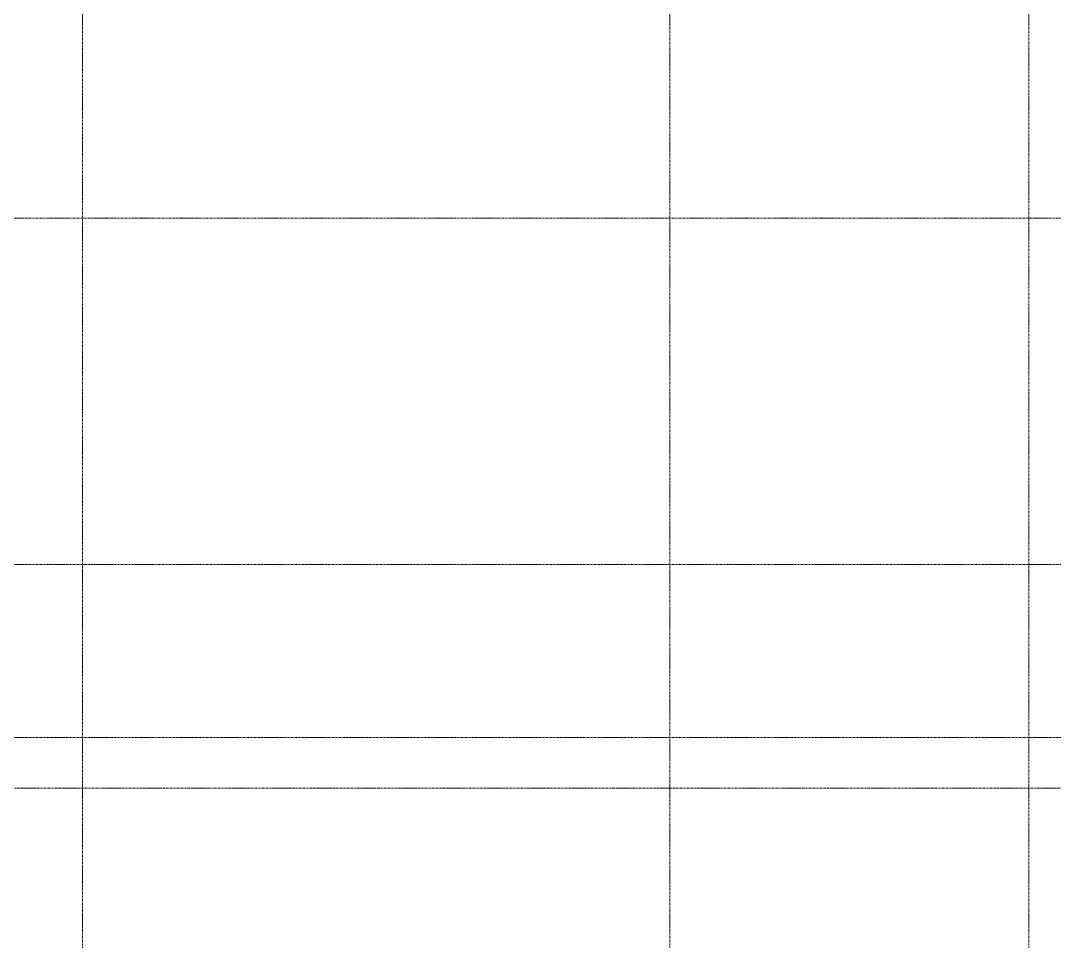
# Model space of a CAD drawing. Header units: inches. Extents: x -3679 to 241, y -496 to 1784.
# Drawn here: x -2594.7 to -2349.9, y 515.7 to 733.7 of the extents above; entities that cross this region are included whole.
import ezdxf

# ---------------------------------------------------------------- set-up
doc = ezdxf.new("R2010")
doc.units = ezdxf.units.IN
doc.header["$MEASUREMENT"] = 0
doc.linetypes.add('Grid Line', pattern=[0.875, 0.5, -0.125, 0.125, -0.125])
doc.layers.add('S-GRID', color=8, linetype='Continuous', lineweight=9)

msp = doc.modelspace()

# ---------------------------------------------------------------- linework, layer by layer
at = {"layer": 'S-GRID', "linetype": 'Grid Line'}
for p, q in [((-2580, 1771.74), (-2580, -484.26)), ((-2441, 1771.74), (-2441, -484.26)), ((-2356, 1771.74), (-2356, -484.26)), ((-3666.39, 687), (228, 687)), ((-3666.39, 605), (228, 605)), ((-3666.39, 564), (228, 564)), ((228, 552), (-3666.39, 552))]:
    msp.add_line(p, q, dxfattribs=at)

doc.saveas('drawing.dxf')
